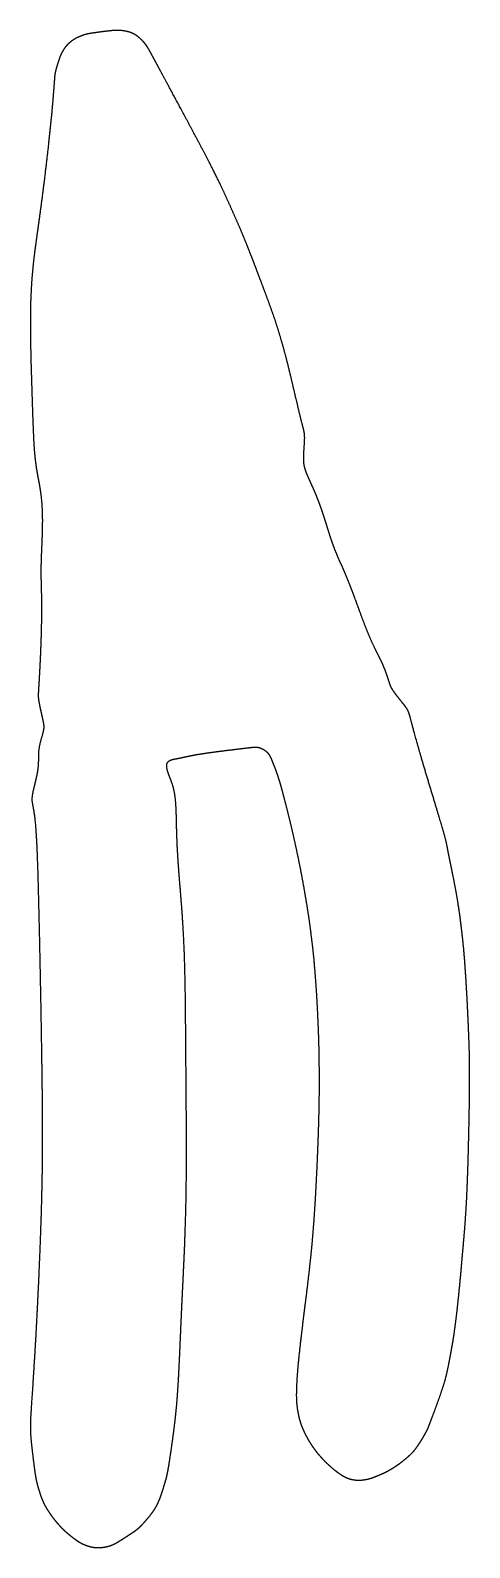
# Model space of a CAD drawing. Header units: millimetres. Extents: x -29 to 29, y -84 to 115.
import ezdxf

# ---------------------------------------------------------------- set-up
doc = ezdxf.new("R2010")
doc.units = ezdxf.units.MM
doc.layers.get('0').update_dxf_attribs({"linetype": 'CONTINUOUS'})

msp = doc.modelspace()

# ---------------------------------------------------------------- linework, layer by layer
msp.add_open_spline([(-20.98, -83.48), (-21.07, -83.45), (-21.24, -83.4), (-21.5, -83.32), (-21.84, -83.18), (-22.22, -82.99), (-22.58, -82.77), (-22.94, -82.51), (-23.34, -82.21), (-23.8, -81.84), (-24.3, -81.41), (-24.81, -80.92), (-25.3, -80.37), (-25.74, -79.82), (-26.12, -79.3), (-26.42, -78.85), (-26.67, -78.48), (-26.87, -78.13), (-27.07, -77.72), (-27.29, -77.2), (-27.51, -76.58), (-27.72, -75.91), (-27.9, -75.26), (-28.04, -74.65), (-28.14, -74.06), (-28.23, -73.45), (-28.32, -72.77), (-28.41, -72.01), (-28.51, -71.2), (-28.6, -70.39), (-28.69, -69.61), (-28.75, -68.88), (-28.78, -68.2), (-28.78, -67.5), (-28.76, -66.73), (-28.7, -65.81), (-28.63, -64.68), (-28.53, -63.31), (-28.43, -61.7), (-28.31, -59.86), (-28.19, -57.84), (-28.06, -55.68), (-27.94, -53.43), (-27.83, -51.15), (-27.72, -48.91), (-27.63, -46.76), (-27.54, -44.75), (-27.48, -42.93), (-27.42, -41.3), (-27.37, -39.87), (-27.34, -38.64), (-27.31, -37.57), (-27.29, -36.62), (-27.27, -35.77), (-27.26, -34.96), (-27.24, -34.14), (-27.23, -33.28), (-27.22, -32.33), (-27.21, -31.24), (-27.21, -29.99), (-27.21, -28.56), (-27.22, -26.92), (-27.23, -25.07), (-27.26, -23.01), (-27.29, -20.77), (-27.32, -18.36), (-27.37, -15.81), (-27.41, -13.15), (-27.46, -10.44), (-27.52, -7.7), (-27.57, -4.98), (-27.63, -2.32), (-27.69, 0.23), (-27.75, 2.63), (-27.81, 4.85), (-27.88, 6.85), (-27.95, 8.61), (-28.04, 10.11), (-28.13, 11.34), (-28.24, 12.32), (-28.35, 13.06), (-28.46, 13.6), (-28.55, 14.02), (-28.59, 14.4), (-28.56, 14.86), (-28.45, 15.46), (-28.26, 16.21), (-28.05, 17.05), (-27.87, 17.9), (-27.76, 18.68), (-27.72, 19.35), (-27.73, 19.95), (-27.72, 20.54), (-27.66, 21.17), (-27.51, 21.85), (-27.32, 22.53), (-27.14, 23.13), (-27.03, 23.61), (-27, 24), (-27.06, 24.42), (-27.18, 24.97), (-27.33, 25.64), (-27.49, 26.34), (-27.61, 26.95), (-27.7, 27.41), (-27.75, 27.78), (-27.75, 28.22), (-27.71, 28.88), (-27.65, 29.83), (-27.58, 31.07), (-27.5, 32.56), (-27.43, 34.21), (-27.37, 35.91), (-27.33, 37.58), (-27.32, 39.11), (-27.32, 40.45), (-27.34, 41.6), (-27.37, 42.59), (-27.39, 43.46), (-27.4, 44.3), (-27.39, 45.16), (-27.36, 46.1), (-27.32, 47.13), (-27.27, 48.24), (-27.23, 49.41), (-27.2, 50.6), (-27.21, 51.76), (-27.25, 52.87), (-27.34, 53.89), (-27.46, 54.83), (-27.6, 55.69), (-27.76, 56.51), (-27.91, 57.3), (-28.04, 58.11), (-28.15, 58.95), (-28.24, 59.86), (-28.32, 60.85), (-28.37, 61.93), (-28.42, 63.12), (-28.47, 64.41), (-28.52, 65.79), (-28.56, 67.25), (-28.61, 68.77), (-28.66, 70.34), (-28.71, 71.92), (-28.74, 73.49), (-28.77, 75.03), (-28.78, 76.52), (-28.78, 77.94), (-28.76, 79.29), (-28.71, 80.56), (-28.65, 81.75), (-28.57, 82.89), (-28.48, 83.97), (-28.36, 85.02), (-28.24, 86.07), (-28.1, 87.13), (-27.94, 88.24), (-27.78, 89.41), (-27.6, 90.69), (-27.41, 92.08), (-27.21, 93.59), (-27, 95.22), (-26.79, 96.95), (-26.58, 98.75), (-26.38, 100.57), (-26.19, 102.34), (-26.02, 104.01), (-25.88, 105.5), (-25.78, 106.78), (-25.7, 107.81), (-25.64, 108.6), (-25.6, 109.16), (-25.55, 109.58), (-25.47, 109.95), (-25.36, 110.35), (-25.22, 110.79), (-25.07, 111.24), (-24.93, 111.67), (-24.77, 112.08), (-24.57, 112.47), (-24.33, 112.85), (-24.05, 113.21), (-23.74, 113.53), (-23.4, 113.81), (-23.02, 114.07), (-22.61, 114.29), (-22.19, 114.47), (-21.8, 114.62), (-21.42, 114.72), (-20.99, 114.81), (-20.45, 114.89), (-19.8, 114.98), (-19.1, 115.07), (-18.46, 115.14), (-17.92, 115.2), (-17.49, 115.23), (-17.1, 115.22), (-16.67, 115.18), (-16.22, 115.1), (-15.77, 114.99), (-15.35, 114.84), (-14.97, 114.62), (-14.59, 114.34), (-14.24, 114.02), (-13.93, 113.7), (-13.69, 113.41), (-13.48, 113.11), (-13.22, 112.69), (-12.87, 112.04), (-12.37, 111.12), (-11.73, 109.91), (-10.95, 108.46), (-10.06, 106.81), (-9.1, 105.04), (-8.13, 103.22), (-7.19, 101.46), (-6.31, 99.81), (-5.54, 98.34), (-4.89, 97.07), (-4.36, 96.01), (-3.93, 95.12), (-3.57, 94.37), (-3.26, 93.69), (-2.97, 93.04), (-2.66, 92.37), (-2.33, 91.64), (-1.98, 90.84), (-1.59, 89.96), (-1.18, 89.01), (-0.75, 87.98), (-0.32, 86.89), (0.13, 85.77), (0.57, 84.63), (1.01, 83.48), (1.43, 82.35), (1.85, 81.24), (2.26, 80.16), (2.65, 79.08), (3.04, 78), (3.42, 76.89), (3.79, 75.71), (4.16, 74.46), (4.54, 73.12), (4.91, 71.69), (5.28, 70.2), (5.63, 68.7), (5.97, 67.24), (6.29, 65.91), (6.56, 64.76), (6.79, 63.83), (6.97, 63.14), (7.1, 62.65), (7.16, 62.27), (7.18, 61.85), (7.16, 61.31), (7.11, 60.64), (7.06, 59.93), (7.03, 59.28), (7.04, 58.76), (7.08, 58.34), (7.15, 57.98), (7.26, 57.61), (7.42, 57.18), (7.63, 56.68), (7.9, 56.09), (8.21, 55.42), (8.55, 54.64), (8.9, 53.78), (9.25, 52.84), (9.59, 51.84), (9.91, 50.83), (10.22, 49.83), (10.52, 48.88), (10.82, 47.99), (11.12, 47.17), (11.44, 46.4), (11.77, 45.65), (12.13, 44.86), (12.51, 43.99), (12.91, 43.02), (13.33, 41.94), (13.77, 40.77), (14.21, 39.55), (14.66, 38.33), (15.1, 37.16), (15.52, 36.1), (15.92, 35.17), (16.3, 34.37), (16.65, 33.67), (16.98, 33.02), (17.3, 32.37), (17.59, 31.71), (17.85, 31.02), (18.07, 30.38), (18.24, 29.82), (18.39, 29.39), (18.54, 29.04), (18.77, 28.67), (19.12, 28.19), (19.56, 27.63), (20, 27.07), (20.37, 26.61), (20.62, 26.27), (20.77, 25.96), (20.92, 25.48), (21.13, 24.69), (21.44, 23.52), (21.87, 21.98), (22.39, 20.15), (22.98, 18.14), (23.6, 16.08), (24.2, 14.11), (24.73, 12.35), (25.16, 10.91), (25.48, 9.81), (25.68, 9.05), (25.8, 8.51), (25.88, 8.08), (25.97, 7.62), (26.08, 7.03), (26.24, 6.28), (26.43, 5.34), (26.66, 4.25), (26.89, 3.03), (27.13, 1.72), (27.35, 0.34), (27.56, -1.08), (27.74, -2.52), (27.9, -3.98), (28.04, -5.44), (28.16, -6.88), (28.26, -8.31), (28.35, -9.72), (28.43, -11.08), (28.5, -12.4), (28.56, -13.65), (28.61, -14.83), (28.66, -15.93), (28.7, -16.95), (28.73, -17.91), (28.76, -18.82), (28.78, -19.72), (28.79, -20.65), (28.79, -21.64), (28.79, -22.73), (28.78, -23.95), (28.76, -25.3), (28.74, -26.77), (28.71, -28.33), (28.67, -29.95), (28.63, -31.58), (28.59, -33.18), (28.54, -34.71), (28.48, -36.14), (28.43, -37.44), (28.37, -38.63), (28.3, -39.71), (28.23, -40.74), (28.16, -41.75), (28.07, -42.8), (27.97, -43.91), (27.87, -45.13), (27.75, -46.45), (27.63, -47.86), (27.49, -49.32), (27.34, -50.79), (27.19, -52.22), (27.03, -53.58), (26.87, -54.81), (26.72, -55.89), (26.57, -56.82), (26.42, -57.61), (26.3, -58.3), (26.18, -58.92), (26.07, -59.52), (25.94, -60.16), (25.79, -60.86), (25.58, -61.67), (25.31, -62.58), (24.98, -63.57), (24.61, -64.59), (24.25, -65.56), (23.93, -66.41), (23.68, -67.08), (23.5, -67.56), (23.36, -67.93), (23.19, -68.3), (22.93, -68.77), (22.59, -69.35), (22.21, -69.96), (21.85, -70.49), (21.55, -70.89), (21.28, -71.19), (20.99, -71.47), (20.6, -71.81), (20.12, -72.22), (19.55, -72.65), (18.94, -73.08), (18.32, -73.45), (17.73, -73.76), (17.2, -74), (16.73, -74.2), (16.32, -74.37), (15.92, -74.51), (15.51, -74.63), (15.07, -74.72), (14.61, -74.78), (14.15, -74.79), (13.7, -74.76), (13.27, -74.68), (12.87, -74.56), (12.46, -74.38), (12.03, -74.14), (11.56, -73.82), (11.05, -73.43), (10.51, -72.97), (9.95, -72.46), (9.41, -71.9), (8.88, -71.3), (8.39, -70.67), (7.95, -70.03), (7.57, -69.39), (7.25, -68.79), (6.99, -68.24), (6.79, -67.75), (6.63, -67.31), (6.51, -66.91), (6.4, -66.49), (6.31, -66.04), (6.23, -65.59), (6.17, -65.16), (6.12, -64.74), (6.09, -64.3), (6.07, -63.78), (6.08, -63.15), (6.1, -62.39), (6.15, -61.49), (6.23, -60.45), (6.33, -59.28), (6.47, -57.98), (6.62, -56.59), (6.8, -55.13), (6.98, -53.62), (7.17, -52.09), (7.36, -50.58), (7.55, -49.09), (7.71, -47.65), (7.87, -46.26), (8.01, -44.93), (8.13, -43.66), (8.23, -42.42), (8.33, -41.22), (8.41, -40.03), (8.49, -38.85), (8.56, -37.66), (8.63, -36.45), (8.69, -35.21), (8.75, -33.95), (8.81, -32.67), (8.86, -31.36), (8.91, -30.03), (8.96, -28.69), (9, -27.33), (9.02, -25.96), (9.05, -24.59), (9.06, -23.23), (9.06, -21.87), (9.05, -20.52), (9.03, -19.19), (9.01, -17.87), (8.97, -16.58), (8.92, -15.32), (8.87, -14.09), (8.81, -12.9), (8.75, -11.74), (8.68, -10.61), (8.6, -9.51), (8.52, -8.44), (8.43, -7.38), (8.34, -6.32), (8.23, -5.25), (8.1, -4.16), (7.96, -3.03), (7.81, -1.86), (7.63, -0.64), (7.44, 0.61), (7.22, 1.88), (7, 3.17), (6.76, 4.46), (6.52, 5.73), (6.26, 6.97), (6.01, 8.17), (5.75, 9.33), (5.5, 10.46), (5.24, 11.54), (4.98, 12.59), (4.72, 13.61), (4.47, 14.59), (4.22, 15.53), (3.98, 16.41), (3.74, 17.18), (3.53, 17.85), (3.33, 18.39), (3.15, 18.83), (2.99, 19.21), (2.84, 19.6), (2.68, 20.01), (2.45, 20.41), (2.12, 20.76), (1.72, 21.03), (1.33, 21.2), (0.97, 21.29), (0.59, 21.29), (0.06, 21.24), (-0.73, 21.14), (-1.78, 21.01), (-3.01, 20.87), (-4.32, 20.7), (-5.6, 20.53), (-6.73, 20.36), (-7.65, 20.19), (-8.35, 20.04), (-8.91, 19.91), (-9.41, 19.81), (-9.91, 19.73), (-10.39, 19.61), (-10.75, 19.41), (-10.94, 19.07), (-10.93, 18.61), (-10.79, 18.08), (-10.58, 17.52), (-10.35, 16.94), (-10.12, 16.32), (-9.94, 15.65), (-9.81, 14.91), (-9.72, 14.09), (-9.67, 13.18), (-9.64, 12.19), (-9.62, 11.12), (-9.59, 9.98), (-9.55, 8.76), (-9.48, 7.48), (-9.4, 6.15), (-9.29, 4.76), (-9.18, 3.34), (-9.06, 1.88), (-8.94, 0.39), (-8.83, -1.12), (-8.74, -2.66), (-8.65, -4.22), (-8.59, -5.8), (-8.54, -7.41), (-8.5, -9.03), (-8.47, -10.69), (-8.45, -12.36), (-8.43, -14.07), (-8.42, -15.79), (-8.41, -17.54), (-8.39, -19.31), (-8.38, -21.09), (-8.36, -22.87), (-8.35, -24.65), (-8.34, -26.43), (-8.32, -28.19), (-8.32, -29.92), (-8.31, -31.63), (-8.32, -33.3), (-8.33, -34.94), (-8.35, -36.54), (-8.37, -38.1), (-8.41, -39.63), (-8.45, -41.12), (-8.5, -42.59), (-8.55, -44.04), (-8.61, -45.46), (-8.68, -46.87), (-8.74, -48.27), (-8.81, -49.66), (-8.88, -51.04), (-8.94, -52.41), (-9, -53.76), (-9.06, -55.1), (-9.12, -56.43), (-9.18, -57.74), (-9.23, -59.03), (-9.3, -60.32), (-9.36, -61.59), (-9.44, -62.87), (-9.53, -64.14), (-9.64, -65.42), (-9.77, -66.69), (-9.92, -67.94), (-10.08, -69.15), (-10.24, -70.29), (-10.39, -71.31), (-10.52, -72.18), (-10.63, -72.87), (-10.72, -73.41), (-10.8, -73.83), (-10.88, -74.23), (-11, -74.69), (-11.17, -75.25), (-11.36, -75.89), (-11.58, -76.56), (-11.8, -77.19), (-12.04, -77.77), (-12.31, -78.31), (-12.66, -78.85), (-13.07, -79.4), (-13.52, -79.94), (-13.97, -80.44), (-14.35, -80.85), (-14.68, -81.15), (-14.99, -81.39), (-15.37, -81.65), (-15.87, -81.98), (-16.45, -82.35), (-17.04, -82.73), (-17.56, -83.03), (-17.98, -83.25), (-18.35, -83.39), (-18.74, -83.5), (-19.18, -83.58), (-19.65, -83.63), (-20.1, -83.64), (-20.46, -83.6), (-20.72, -83.54), (-20.89, -83.5), (-20.98, -83.48)], degree=5)

doc.saveas('drawing.dxf')
